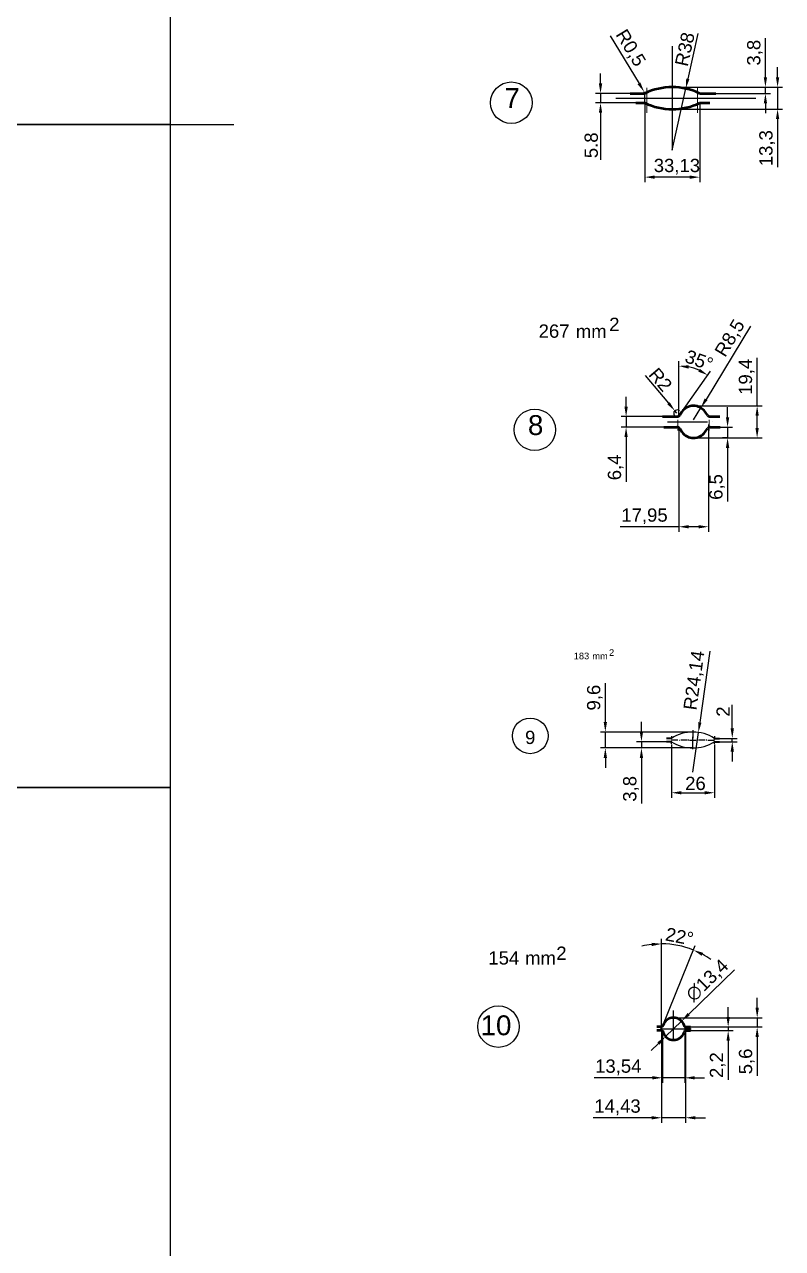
# Model space of a CAD drawing. Header units: millimetres. Extents: x 6647 to 33601, y -1887 to 8501.
# Drawn here: x 33034 to 33492, y 5423 to 6162 of the extents above; entities that cross this region are included whole.
import ezdxf

# ---------------------------------------------------------------- set-up
doc = ezdxf.new("R2010")
doc.units = ezdxf.units.MM
doc.linetypes.add('ACAD_ISO04W100', pattern=[30, 24, -3, 0, -3])
for name, color, linetype, lineweight in [('Main', 1, 'Continuous', 40), ('контурная', 7, 'Continuous', 50), ('осевые', 4, 'ACAD_ISO04W100', 25), ('размерные', 220, 'Continuous', 25), ('тонкая', 7, 'Continuous', 25), ('тонкий', 7, 'Continuous', 20)]:
    doc.layers.add(name, color=color, linetype=linetype, lineweight=lineweight)
doc.layers.add('осевая', color=4, linetype='Continuous')
doc.styles.add('s1v4', font='ARIAL.TTF', dxfattribs={"height": 4})
doc.styles.get("Standard").update_dxf_attribs({"font": 'ARIAL.TTF'})
doc.dimstyles.new('s2v4', dxfattribs={"dimtxt": 8, "dimasz": 6, "dimexe": 3, "dimexo": 0, "dimgap": 1.5, "dimtad": 1, "dimtxsty": 'Standard', "dimcen": 2.5, "dimadec": 0, "dimazin": 0, "dimtfac": 1, "dimtmove": 0, "dimatfit": 3, "dimfxl": 1, "dimarcsym": 0})
doc.dimstyles.new('s2v4$0', dxfattribs={"dimtxt": 8, "dimasz": 6, "dimexe": 3, "dimexo": 0, "dimgap": 1.5, "dimtad": 1, "dimtxsty": 'Standard', "dimcen": 2.5, "dimadec": 0, "dimazin": 0, "dimtfac": 1, "dimtmove": 0, "dimatfit": 3, "dimfxl": 1, "dimarcsym": 0})

# ---------------------------------------------------------------- blocks, each defined once
blk = doc.blocks.new('*D240')
at = {"layer": 'Defpoints', "color": 0, "transparency": 16777216}
for p in [(33408.72, 6114.24), (33441.85, 6114.24), (33408.72, 6069.42)]:
    blk.add_point(p, dxfattribs=at)
at = {"layer": 'тонкий', "color": 0, "lineweight": -2, "transparency": 16777216}
for p, q in [((33408.72, 6114.24), (33408.72, 6066.42)), ((33441.85, 6114.24), (33441.85, 6066.42)), ((33435.85, 6069.42), (33414.72, 6069.42))]:
    blk.add_line(p, q, dxfattribs=at)
at = {"layer": 'тонкий', "color": 0, "transparency": 16777216}
for points in [[(33414.72, 6070.42), (33414.72, 6068.42), (33408.72, 6069.42)], [(33435.85, 6070.42), (33435.85, 6068.42), (33441.85, 6069.42)]]:
    blk.add_solid(points, dxfattribs=at)
at = {"layer": 'тонкий', "color": 0, "transparency": 16777216, "insert": (33428.1, 6075.73), "char_height": 8, "attachment_point": 5}
blk.add_mtext('33,13', dxfattribs=at)
blk = doc.blocks.new('*D241')
at = {"layer": 'Defpoints', "color": 0, "transparency": 16777216}
for p in [(33381.99, 6119.94), (33399.93, 6119.94), (33403.38, 6114.24)]:
    blk.add_point(p, dxfattribs=at)
at = {"layer": 'тонкий', "color": 0, "lineweight": -2, "transparency": 16777216}
for p, q in [((33381.99, 6125.94), (33381.99, 6131.94)), ((33399.93, 6119.94), (33378.99, 6119.94)), ((33381.99, 6119.94), (33381.99, 6114.24)), ((33403.38, 6114.24), (33378.99, 6114.24)), ((33381.99, 6108.24), (33381.99, 6079.85))]:
    blk.add_line(p, q, dxfattribs=at)
at = {"layer": 'тонкий', "color": 0, "transparency": 16777216}
for points in [[(33380.99, 6125.94), (33382.99, 6125.94), (33381.99, 6119.94)], [(33380.99, 6108.24), (33382.99, 6108.24), (33381.99, 6114.24)]]:
    blk.add_solid(points, dxfattribs=at)
at = {"layer": 'тонкий', "color": 0, "transparency": 16777216, "insert": (33376.41, 6088.64), "char_height": 8, "attachment_point": 5, "rotation": 90}
blk.add_mtext('5.8', dxfattribs=at)
blk = doc.blocks.new('*D242')
at = {"layer": 'Defpoints', "color": 0, "transparency": 16777216}
for p in [(33408.35, 6120.87), (33408.61, 6120.44)]:
    blk.add_point(p, dxfattribs=at)
at = {"layer": 'тонкий', "color": 0, "lineweight": -2, "transparency": 16777216}
for p, q in [((33387.78, 6154.64), (33405.23, 6125.99)), ((33408.61, 6120.44), (33408.35, 6120.87))]:
    blk.add_line(p, q, dxfattribs=at)
blk.add_arc((33408.61, 6120.44), 0.5, 121.33768, 270, dxfattribs=at)
at = {"layer": 'тонкий', "color": 0, "transparency": 16777216}
blk.add_solid([(33406.08, 6126.51), (33404.37, 6125.47), (33408.35, 6120.87)], dxfattribs=at)
at = {"layer": 'тонкий', "color": 0, "transparency": 16777216, "insert": (33399.74, 6147.13), "char_height": 8, "attachment_point": 5, "rotation": 301.33768}
blk.add_mtext('R0,5', dxfattribs=at)
blk = doc.blocks.new('*D243')
at = {"layer": 'Defpoints', "color": 0, "transparency": 16777216}
for p in [(33425.29, 6123.74), (33481.53, 6123.74), (33451.52, 6119.94)]:
    blk.add_point(p, dxfattribs=at)
at = {"layer": 'тонкий', "color": 0, "lineweight": -2, "transparency": 16777216}
for p, q in [((33481.53, 6129.74), (33481.53, 6153.31)), ((33425.29, 6123.74), (33484.53, 6123.74)), ((33481.53, 6119.94), (33481.53, 6123.74)), ((33451.52, 6119.94), (33484.53, 6119.94)), ((33481.53, 6113.94), (33481.53, 6107.94))]:
    blk.add_line(p, q, dxfattribs=at)
at = {"layer": 'тонкий', "color": 0, "transparency": 16777216}
for points in [[(33480.53, 6129.74), (33482.53, 6129.74), (33481.53, 6123.74)], [(33480.53, 6113.94), (33482.53, 6113.94), (33481.53, 6119.94)]]:
    blk.add_solid(points, dxfattribs=at)
at = {"layer": 'тонкий', "color": 0, "transparency": 16777216, "insert": (33475.22, 6144.53), "char_height": 8, "attachment_point": 5, "rotation": 90}
blk.add_mtext('3,8', dxfattribs=at)
blk = doc.blocks.new('*D244')
at = {"layer": 'Defpoints', "color": 0, "transparency": 16777216}
for p in [(33460.67, 6123.74), (33425.29, 6110.44), (33488.86, 6110.44)]:
    blk.add_point(p, dxfattribs=at)
at = {"layer": 'тонкий', "color": 0, "lineweight": -2, "transparency": 16777216}
for p, q in [((33488.86, 6129.74), (33488.86, 6135.74)), ((33460.67, 6123.74), (33491.86, 6123.74)), ((33488.86, 6123.74), (33488.86, 6110.44)), ((33425.29, 6110.44), (33491.86, 6110.44)), ((33488.86, 6104.44), (33488.86, 6075.41))]:
    blk.add_line(p, q, dxfattribs=at)
at = {"layer": 'тонкий', "color": 0, "transparency": 16777216}
for points in [[(33487.86, 6129.74), (33489.86, 6129.74), (33488.86, 6123.74)], [(33487.86, 6104.44), (33489.86, 6104.44), (33488.86, 6110.44)]]:
    blk.add_solid(points, dxfattribs=at)
at = {"layer": 'тонкий', "color": 0, "transparency": 16777216, "insert": (33482.55, 6086.92), "char_height": 8, "attachment_point": 5, "rotation": 90}
blk.add_mtext('13,3', dxfattribs=at)
blk = doc.blocks.new('*D245')
at = {"layer": 'Defpoints', "color": 0, "transparency": 16777216}
for p in [(33433.41, 6122.86), (33425.29, 6085.74)]:
    blk.add_point(p, dxfattribs=at)
at = {"layer": 'тонкий', "color": 0, "lineweight": -2, "transparency": 16777216}
for p, q in [((33440.71, 6156.2), (33434.7, 6128.72)), ((33425.29, 6085.74), (33433.41, 6122.86))]:
    blk.add_line(p, q, dxfattribs=at)
at = {"layer": 'тонкий', "color": 0, "transparency": 16777216}
blk.add_solid([(33433.72, 6128.93), (33435.67, 6128.51), (33433.41, 6122.86)], dxfattribs=at)
at = {"layer": 'тонкий', "color": 0, "transparency": 16777216, "insert": (33432.89, 6146.59), "char_height": 8, "attachment_point": 5, "rotation": 77.6507}
blk.add_mtext('R38', dxfattribs=at)
blk = doc.blocks.new('*D246')
at = {"layer": 'Defpoints', "color": 0, "transparency": 16777216}
for p in [(33438.17, 5931.45), (33476.52, 5931.45), (33438.17, 5912.05)]:
    blk.add_point(p, dxfattribs=at)
at = {"layer": 'тонкий', "color": 0, "lineweight": -2, "transparency": 16777216}
for p, q in [((33476.52, 5931.45), (33476.52, 5960.44)), ((33438.17, 5931.45), (33479.52, 5931.45)), ((33476.52, 5918.05), (33476.52, 5925.45)), ((33438.17, 5912.05), (33479.52, 5912.05))]:
    blk.add_line(p, q, dxfattribs=at)
at = {"layer": 'тонкий', "color": 0, "transparency": 16777216}
for points in [[(33475.52, 5925.45), (33477.52, 5925.45), (33476.52, 5931.45)], [(33475.52, 5918.05), (33477.52, 5918.05), (33476.52, 5912.05)]]:
    blk.add_solid(points, dxfattribs=at)
at = {"layer": 'тонкий', "color": 0, "transparency": 16777216, "insert": (33470.21, 5948.94), "char_height": 8, "attachment_point": 5, "rotation": 90}
blk.add_mtext('19,4', dxfattribs=at)
blk = doc.blocks.new('*D132')
at = {"layer": 'Defpoints', "color": 0, "transparency": 16777216}
for p in [(33429.19, 5918.55), (33447.14, 5918.55), (33429.19, 5858.47)]:
    blk.add_point(p, dxfattribs=at)
at = {"layer": 'тонкий', "color": 0, "lineweight": -2, "transparency": 16777216}
for p, q in [((33429.19, 5918.55), (33429.19, 5855.47)), ((33447.14, 5918.55), (33447.14, 5855.47)), ((33429.19, 5858.47), (33393.89, 5858.47)), ((33441.14, 5858.47), (33435.19, 5858.47))]:
    blk.add_line(p, q, dxfattribs=at)
at = {"layer": 'тонкий', "color": 0, "transparency": 16777216}
for points in [[(33435.19, 5859.47), (33435.19, 5857.47), (33429.19, 5858.47)], [(33441.14, 5859.47), (33441.14, 5857.47), (33447.14, 5858.47)]]:
    blk.add_solid(points, dxfattribs=at)
at = {"layer": 'тонкий', "color": 0, "transparency": 16777216, "insert": (33408.54, 5864.78), "char_height": 8, "attachment_point": 5}
blk.add_mtext('17,95', dxfattribs=at)
blk = doc.blocks.new('*D247')
at = {"layer": 'Defpoints', "color": 0, "transparency": 16777216}
for p in [(33435.37, 5954.85), (33429.79, 5925.8), (33431.13, 5927.72), (33429.19, 5919.07), (33429.19, 5918.55)]:
    blk.add_point(p, dxfattribs=at)
at = {"layer": 'тонкий', "color": 0, "lineweight": -2, "transparency": 16777216}
for p, q in [((33429.19, 5924.95), (33429.19, 5958.48)), ((33431.13, 5927.72), (33448.43, 5952.41))]:
    blk.add_line(p, q, dxfattribs=at)
blk.add_arc((33429.19, 5924.95), 30.53, 66.27794, 78.72206, dxfattribs=at)
at = {"layer": 'тонкий', "color": 0, "transparency": 16777216}
for points in [[(33435.07, 5953.89), (33435.26, 5955.88), (33429.19, 5955.48)], [(33441.97, 5953.77), (33440.99, 5952.03), (33446.7, 5949.96)]]:
    blk.add_solid(points, dxfattribs=at)
at = {"layer": 'тонкий', "color": 0, "transparency": 16777216, "insert": (33441.53, 5958.89), "char_height": 8, "attachment_point": 5, "rotation": 340.03372}
blk.add_mtext('35°', dxfattribs=at)
blk = doc.blocks.new('*D248')
at = {"layer": 'Defpoints', "color": 0, "transparency": 16777216}
for p in [(33426.86, 5928.47), (33428.15, 5926.95)]:
    blk.add_point(p, dxfattribs=at)
at = {"layer": 'тонкий', "color": 0, "lineweight": -2, "transparency": 16777216}
for p, q in [((33408.88, 5949.7), (33422.98, 5933.05)), ((33428.15, 5926.95), (33426.86, 5928.47))]:
    blk.add_line(p, q, dxfattribs=at)
blk.add_arc((33428.15, 5926.95), 2, 44.31699, 270, dxfattribs=at)
at = {"layer": 'тонкий', "color": 0, "transparency": 16777216}
blk.add_solid([(33423.74, 5933.7), (33422.22, 5932.41), (33426.86, 5928.47)], dxfattribs=at)
at = {"layer": 'тонкий', "color": 0, "transparency": 16777216, "insert": (33418.2, 5947.23), "char_height": 8, "attachment_point": 5, "rotation": 310.26066}
blk.add_mtext('R2', dxfattribs=at)
blk = doc.blocks.new('*D249')
at = {"layer": 'Defpoints', "color": 0, "transparency": 16777216}
for p in [(33442.57, 5930.22), (33438.17, 5922.95)]:
    blk.add_point(p, dxfattribs=at)
at = {"layer": 'тонкий', "color": 0, "lineweight": -2, "transparency": 16777216}
for p, q in [((33472.45, 5979.6), (33445.67, 5935.35)), ((33438.17, 5922.95), (33442.57, 5930.22))]:
    blk.add_line(p, q, dxfattribs=at)
at = {"layer": 'тонкий', "color": 0, "transparency": 16777216}
blk.add_solid([(33444.82, 5935.87), (33446.53, 5934.83), (33442.57, 5930.22)], dxfattribs=at)
at = {"layer": 'тонкий', "color": 0, "transparency": 16777216, "insert": (33460.51, 5972.05), "char_height": 8, "attachment_point": 5, "rotation": 58.82083}
blk.add_mtext('R8,5', dxfattribs=at)
blk = doc.blocks.new('*D250')
at = {"layer": 'Defpoints', "color": 0, "transparency": 16777216}
for p in [(33449.03, 5918.55), (33458.69, 5912.05), (33458.99, 5912.05)]:
    blk.add_point(p, dxfattribs=at)
at = {"layer": 'тонкий', "color": 0, "lineweight": -2, "transparency": 16777216}
for p, q in [((33458.69, 5924.55), (33458.69, 5930.55)), ((33449.03, 5918.55), (33461.69, 5918.55)), ((33458.69, 5918.55), (33458.69, 5912.05)), ((33458.99, 5912.05), (33455.69, 5912.05)), ((33458.69, 5906.05), (33458.69, 5873.63))]:
    blk.add_line(p, q, dxfattribs=at)
at = {"layer": 'тонкий', "color": 0, "transparency": 16777216}
for points in [[(33457.69, 5924.55), (33459.69, 5924.55), (33458.69, 5918.55)], [(33457.69, 5906.05), (33459.69, 5906.05), (33458.69, 5912.05)]]:
    blk.add_solid(points, dxfattribs=at)
at = {"layer": 'тонкий', "color": 0, "transparency": 16777216, "insert": (33452.38, 5882.47), "char_height": 8, "attachment_point": 5, "rotation": 90}
blk.add_mtext('6,5', dxfattribs=at)
blk = doc.blocks.new('*D251')
at = {"layer": 'Defpoints', "color": 0, "transparency": 16777216}
for p in [(33425.88, 5924.95), (33397.43, 5918.55), (33425.88, 5918.55)]:
    blk.add_point(p, dxfattribs=at)
at = {"layer": 'тонкий', "color": 0, "lineweight": -2, "transparency": 16777216}
for p, q in [((33397.43, 5930.95), (33397.43, 5936.95)), ((33425.88, 5924.95), (33394.43, 5924.95)), ((33397.43, 5924.95), (33397.43, 5918.55)), ((33425.88, 5918.55), (33394.43, 5918.55)), ((33397.43, 5912.55), (33397.43, 5885.5))]:
    blk.add_line(p, q, dxfattribs=at)
at = {"layer": 'тонкий', "color": 0, "transparency": 16777216}
for points in [[(33396.43, 5930.95), (33398.43, 5930.95), (33397.43, 5924.95)], [(33396.43, 5912.55), (33398.43, 5912.55), (33397.43, 5918.55)]]:
    blk.add_solid(points, dxfattribs=at)
at = {"layer": 'тонкий', "color": 0, "transparency": 16777216, "insert": (33391.12, 5894.29), "char_height": 8, "attachment_point": 5, "rotation": 90}
blk.add_mtext('6,4', dxfattribs=at)
blk = doc.blocks.new('*D133')
at = {"layer": 'Defpoints', "color": 0, "transparency": 16777216}
for p in [(33424.78, 5727.17), (33450.78, 5727.17), (33450.78, 5697.96)]:
    blk.add_point(p, dxfattribs=at)
at = {"layer": 'тонкий', "color": 0, "lineweight": -2, "transparency": 16777216}
for p, q in [((33424.78, 5727.17), (33424.78, 5694.96)), ((33450.78, 5727.17), (33450.78, 5694.96)), ((33430.78, 5697.96), (33444.78, 5697.96))]:
    blk.add_line(p, q, dxfattribs=at)
at = {"layer": 'тонкий', "color": 0, "transparency": 16777216}
for points in [[(33430.78, 5698.96), (33430.78, 5696.96), (33424.78, 5697.96)], [(33444.78, 5698.96), (33444.78, 5696.96), (33450.78, 5697.96)]]:
    blk.add_solid(points, dxfattribs=at)
at = {"layer": 'тонкий', "color": 0, "transparency": 16777216, "insert": (33439.28, 5703.55), "char_height": 8, "attachment_point": 5}
blk.add_mtext('26', dxfattribs=at)
blk = doc.blocks.new('*D252')
at = {"layer": 'Defpoints', "color": 0, "transparency": 16777216}
for p in [(33406.68, 5724.97), (33421.79, 5728.77), (33437.78, 5724.97)]:
    blk.add_point(p, dxfattribs=at)
at = {"layer": 'тонкий', "color": 0, "lineweight": -2, "transparency": 16777216}
for p, q in [((33406.68, 5734.77), (33406.68, 5740.77)), ((33421.79, 5728.77), (33403.68, 5728.77)), ((33437.78, 5724.97), (33403.68, 5724.97)), ((33406.68, 5728.77), (33406.68, 5724.97)), ((33406.68, 5718.97), (33406.68, 5691.53))]:
    blk.add_line(p, q, dxfattribs=at)
at = {"layer": 'тонкий', "color": 0, "transparency": 16777216}
for points in [[(33405.68, 5734.77), (33407.68, 5734.77), (33406.68, 5728.77)], [(33405.68, 5718.97), (33407.68, 5718.97), (33406.68, 5724.97)]]:
    blk.add_solid(points, dxfattribs=at)
at = {"layer": 'тонкий', "color": 0, "transparency": 16777216, "insert": (33400.37, 5700.31), "char_height": 8, "attachment_point": 5, "rotation": 90}
blk.add_mtext('3,8', dxfattribs=at)
blk = doc.blocks.new('*D253')
at = {"layer": 'Defpoints', "color": 0, "transparency": 16777216}
for p in [(33441.09, 5734.34), (33437.78, 5710.43)]:
    blk.add_point(p, dxfattribs=at)
at = {"layer": 'размерные', "color": 0, "lineweight": -2, "transparency": 16777216}
for p, q in [((33447.89, 5783.49), (33441.91, 5740.28)), ((33437.78, 5710.43), (33441.09, 5734.34))]:
    blk.add_line(p, q, dxfattribs=at)
at = {"layer": 'размерные', "color": 0, "transparency": 16777216}
blk.add_solid([(33440.92, 5740.42), (33442.9, 5740.15), (33441.09, 5734.34)], dxfattribs=at)
at = {"layer": 'размерные', "color": 0, "transparency": 16777216, "insert": (33439.07, 5765.72), "char_height": 8, "attachment_point": 5, "rotation": 82.119}
blk.add_mtext('R24,14', dxfattribs=at)
blk = doc.blocks.new('*D254')
at = {"layer": 'Defpoints', "color": 0, "transparency": 16777216}
for p in [(33453.77, 5730.77), (33453.77, 5728.77), (33461.53, 5730.77)]:
    blk.add_point(p, dxfattribs=at)
at = {"layer": 'размерные', "color": 0, "lineweight": -2, "transparency": 16777216}
for p, q in [((33461.53, 5736.77), (33461.53, 5751.07)), ((33453.77, 5730.77), (33464.53, 5730.77)), ((33453.77, 5728.77), (33464.53, 5728.77)), ((33461.53, 5728.77), (33461.53, 5730.77)), ((33461.53, 5722.77), (33461.53, 5716.77))]:
    blk.add_line(p, q, dxfattribs=at)
at = {"layer": 'размерные', "color": 0, "transparency": 16777216}
for points in [[(33460.53, 5736.77), (33462.53, 5736.77), (33461.53, 5730.77)], [(33460.53, 5722.77), (33462.53, 5722.77), (33461.53, 5728.77)]]:
    blk.add_solid(points, dxfattribs=at)
at = {"layer": 'размерные', "color": 0, "transparency": 16777216, "insert": (33456.01, 5746.92), "char_height": 8, "attachment_point": 5, "rotation": 90}
blk.add_mtext('2', dxfattribs=at)
blk = doc.blocks.new('*D255')
at = {"layer": 'Defpoints', "color": 0, "transparency": 16777216}
for p in [(33384.89, 5734.57), (33437.78, 5734.57), (33437.78, 5724.97)]:
    blk.add_point(p, dxfattribs=at)
at = {"layer": 'размерные', "color": 0, "lineweight": -2, "transparency": 16777216}
for p, q in [((33384.89, 5740.57), (33384.89, 5764.13)), ((33437.78, 5734.57), (33381.89, 5734.57)), ((33384.89, 5724.97), (33384.89, 5734.57)), ((33437.78, 5724.97), (33381.89, 5724.97)), ((33384.89, 5718.97), (33384.89, 5712.97))]:
    blk.add_line(p, q, dxfattribs=at)
at = {"layer": 'размерные', "color": 0, "transparency": 16777216}
for points in [[(33383.89, 5740.57), (33385.89, 5740.57), (33384.89, 5734.57)], [(33383.89, 5718.97), (33385.89, 5718.97), (33384.89, 5724.97)]]:
    blk.add_solid(points, dxfattribs=at)
at = {"layer": 'размерные', "color": 0, "transparency": 16777216, "insert": (33378.58, 5755.35), "char_height": 8, "attachment_point": 5, "rotation": 90}
blk.add_mtext('9,6', dxfattribs=at)
blk = doc.blocks.new('*D134')
at = {"layer": 'Defpoints', "color": 0, "transparency": 16777216}
for p in [(33426.08, 5562.22), (33436.22, 5556.62), (33476.56, 5556.62)]:
    blk.add_point(p, dxfattribs=at)
at = {"layer": 'тонкий', "color": 0, "lineweight": -2, "transparency": 16777216}
for p, q in [((33476.56, 5568.22), (33476.56, 5574.22)), ((33426.08, 5562.22), (33479.56, 5562.22)), ((33476.56, 5562.22), (33476.56, 5556.62)), ((33436.22, 5556.62), (33479.56, 5556.62)), ((33476.56, 5550.62), (33476.56, 5527.06))]:
    blk.add_line(p, q, dxfattribs=at)
at = {"layer": 'тонкий', "color": 0, "transparency": 16777216}
for points in [[(33475.56, 5568.22), (33477.56, 5568.22), (33476.56, 5562.22)], [(33475.56, 5550.62), (33477.56, 5550.62), (33476.56, 5556.62)]]:
    blk.add_solid(points, dxfattribs=at)
at = {"layer": 'тонкий', "color": 0, "transparency": 16777216, "insert": (33470.25, 5535.84), "char_height": 8, "attachment_point": 5, "rotation": 90}
blk.add_mtext('5,6', dxfattribs=at)
blk = doc.blocks.new('*D256')
at = {"layer": 'Defpoints', "color": 0, "transparency": 16777216}
for p in [(33436.22, 5556.62), (33436.22, 5554.42), (33459.04, 5554.42)]:
    blk.add_point(p, dxfattribs=at)
at = {"layer": 'тонкий', "color": 0, "lineweight": -2, "transparency": 16777216}
for p, q in [((33459.04, 5562.62), (33459.04, 5568.62)), ((33436.22, 5556.62), (33462.04, 5556.62)), ((33436.22, 5554.42), (33462.04, 5554.42)), ((33459.04, 5556.62), (33459.04, 5554.42)), ((33459.04, 5548.42), (33459.04, 5524.8))]:
    blk.add_line(p, q, dxfattribs=at)
at = {"layer": 'тонкий', "color": 0, "transparency": 16777216}
for points in [[(33458.04, 5562.62), (33460.04, 5562.62), (33459.04, 5556.62)], [(33458.04, 5548.42), (33460.04, 5548.42), (33459.04, 5554.42)]]:
    blk.add_solid(points, dxfattribs=at)
at = {"layer": 'тонкий', "color": 0, "transparency": 16777216, "insert": (33452.73, 5533.61), "char_height": 8, "attachment_point": 5, "rotation": 90}
blk.add_mtext('2,2', dxfattribs=at)
blk = doc.blocks.new('*D193')
at = {"layer": 'Defpoints', "color": 0, "transparency": 16777216}
for p in [(33419.31, 5554.42), (33432.85, 5554.42), (33419.31, 5525.96)]:
    blk.add_point(p, dxfattribs=at)
at = {"layer": 'тонкий', "color": 0, "lineweight": -2, "transparency": 16777216}
for p, q in [((33419.31, 5554.42), (33419.31, 5522.96)), ((33432.85, 5554.42), (33432.85, 5522.96)), ((33413.31, 5525.96), (33378.1, 5525.96)), ((33432.85, 5525.96), (33419.31, 5525.96)), ((33438.85, 5525.96), (33444.85, 5525.96))]:
    blk.add_line(p, q, dxfattribs=at)
at = {"layer": 'тонкий', "color": 0, "transparency": 16777216}
for points in [[(33413.31, 5526.96), (33413.31, 5524.96), (33419.31, 5525.96)], [(33438.85, 5526.96), (33438.85, 5524.96), (33432.85, 5525.96)]]:
    blk.add_solid(points, dxfattribs=at)
at = {"layer": 'тонкий', "color": 0, "transparency": 16777216, "insert": (33392.71, 5532.26), "char_height": 8, "attachment_point": 5}
blk.add_mtext('13,54', dxfattribs=at)
blk = doc.blocks.new('*D194')
at = {"layer": 'Defpoints', "color": 0, "transparency": 16777216}
for p in [(33418.87, 5555.52), (33433.3, 5555.52), (33418.87, 5501.84)]:
    blk.add_point(p, dxfattribs=at)
at = {"layer": 'тонкий', "color": 0, "lineweight": -2, "transparency": 16777216}
for p, q in [((33418.87, 5555.52), (33418.87, 5498.84)), ((33433.3, 5555.52), (33433.3, 5498.84)), ((33412.87, 5501.84), (33377.62, 5501.84)), ((33433.3, 5501.84), (33418.87, 5501.84)), ((33439.3, 5501.84), (33445.3, 5501.84))]:
    blk.add_line(p, q, dxfattribs=at)
at = {"layer": 'тонкий', "color": 0, "transparency": 16777216}
for points in [[(33412.87, 5502.84), (33412.87, 5500.84), (33418.87, 5501.84)], [(33439.3, 5502.84), (33439.3, 5500.84), (33433.3, 5501.84)]]:
    blk.add_solid(points, dxfattribs=at)
at = {"layer": 'тонкий', "color": 0, "transparency": 16777216, "insert": (33392.25, 5508.14), "char_height": 8, "attachment_point": 5}
blk.add_mtext('14,43', dxfattribs=at)
blk = doc.blocks.new('*D195')
at = {"layer": 'Defpoints', "color": 0, "transparency": 16777216}
for p in [(33430.9, 5560.18), (33421.27, 5550.86)]:
    blk.add_point(p, dxfattribs=at)
at = {"layer": 'тонкий', "color": 0, "lineweight": -2, "transparency": 16777216}
for p, q in [((33462.85, 5591.08), (33435.21, 5564.35)), ((33421.27, 5550.86), (33430.9, 5560.18)), ((33416.95, 5546.69), (33412.64, 5542.52))]:
    blk.add_line(p, q, dxfattribs=at)
at = {"layer": 'тонкий', "color": 0, "transparency": 16777216}
for points in [[(33434.52, 5565.07), (33435.91, 5563.63), (33430.9, 5560.18)], [(33416.26, 5547.41), (33417.65, 5545.97), (33421.27, 5550.86)]]:
    blk.add_solid(points, dxfattribs=at)
at = {"layer": 'тонкий', "color": 0, "transparency": 16777216, "insert": (33446.71, 5584.43), "char_height": 8, "attachment_point": 5, "rotation": 44.04564}
blk.add_mtext('∅13,4', dxfattribs=at)
blk = doc.blocks.new('*D196')
at = {"layer": 'Defpoints', "color": 0, "transparency": 16777216}
for p in [(33431.84, 5605.1), (33418.87, 5559.3), (33418.87, 5555.52), (33418.87, 5555.52), (33419.24, 5556.45)]:
    blk.add_point(p, dxfattribs=at)
at = {"layer": 'тонкий', "color": 0, "lineweight": -2, "transparency": 16777216}
for p, q in [((33418.87, 5559.3), (33418.87, 5609.77)), ((33419.24, 5556.45), (33439.19, 5605.82))]:
    blk.add_line(p, q, dxfattribs=at)
for start, end in [(96.71096, 103.42193), (68, 90), (54.57807, 61.28904)]:
    blk.add_arc((33418.87, 5555.52), 51.26, start, end, dxfattribs=at)
at = {"layer": 'тонкий', "color": 0, "transparency": 16777216}
for points in [[(33412.82, 5607.42), (33412.94, 5605.42), (33418.87, 5606.77)], [(33443.06, 5599.57), (33443.92, 5601.37), (33438.07, 5603.04)]]:
    blk.add_solid(points, dxfattribs=at)
at = {"layer": 'тонкий', "color": 0, "transparency": 16777216, "insert": (33429.7, 5611.25), "char_height": 8, "attachment_point": 5, "rotation": 349}
blk.add_mtext('22°', dxfattribs=at)

msp = doc.modelspace()

# ---------------------------------------------------------------- linework, layer by layer
at = {"color": 3, "linetype": 'ByBlock'}
for p, q in [((33437.769, 5735.8062), (33437.769, 5731.8531)), ((33437.769, 5735.6062), (33437.769, 5731.6531)), ((33437.769, 5727.7912), (33437.769, 5731.7444)), ((33437.7815, 5735.3557), (33437.7815, 5731.4026)), ((33428.6983, 5729.7678), (33424.7452, 5729.7678)), ((33429.3825, 5729.7678), (33429.7552, 5729.7678)), ((33434.4083, 5729.7678), (33430.4552, 5729.7678)), ((33435.2868, 5729.7678), (33434.914, 5729.7678)), ((33435.7925, 5729.7678), (33439.7456, 5729.7678)), ((33437.769, 5731.5101), (33437.769, 5731.1374)), ((33437.769, 5731.3101), (33437.769, 5730.9374)), ((33437.7815, 5724.1799), (33437.7815, 5728.1331)), ((33440.2513, 5729.7678), (33440.624, 5729.7678)), ((33445.0829, 5729.7678), (33441.1297, 5729.7678)), ((33446.1556, 5729.7678), (33445.7828, 5729.7678)), ((33446.8398, 5729.7678), (33450.7929, 5729.7678))]:
    msp.add_line(p, q, dxfattribs=at)
at = {"color": 2}
for points in [[(32087.9041, 6101.1184), (32087.9041, 6501.1184), (33122.1703, 6501.1184), (33122.1703, 6101.1184), (32087.9041, 6101.1184), (32087.9041, 6501.1184)], [(32087.9041, 5701.1184), (32087.9041, 6101.1184), (33122.1703, 6101.1184), (33122.1703, 5701.1184), (32087.9041, 5701.1184), (32087.9041, 6101.1184)], [(32126.4164, 6101.1184), (33160.6826, 6101.1184)], [(32126.4164, 6101.1184), (33160.6826, 6101.1184)], [(32126.4164, 6101.1184), (33160.6826, 6101.1184)], [(32126.4164, 6101.1184), (33160.6826, 6101.1184)], [(32126.4164, 6101.1184), (33160.6826, 6101.1184)], [(32126.4165, 6101.1184), (33160.6826, 6101.1184)], [(32126.4165, 6101.1184), (33160.6826, 6101.1184)], [(32126.4165, 6101.1184), (33160.6826, 6101.1184)], [(32087.9041, 5301.1184), (32087.9041, 5701.1184), (33122.1703, 5701.1184), (33122.1703, 5301.1184), (32087.9041, 5301.1184), (32087.9041, 5701.1184)]]:
    msp.add_lwpolyline(points, dxfattribs=at)
msp.add_circle((33339.5523, 5732.2802), 10.7536)
at = {"layer": 'Main'}
for p, q in [((33425.0882, 5730.7673), (33421.7892, 5730.7673)), ((33425.0882, 5728.7683), (33421.7892, 5728.7683)), ((33450.4748, 5730.7673), (33453.7738, 5730.7673)), ((33450.4748, 5728.7683), (33453.7738, 5728.7683))]:
    msp.add_line(p, q, dxfattribs=at)
at = {"layer": 'контурная'}
for p, q in [((33399.9278, 6119.9386), (33408.6069, 6119.9386)), ((33441.9631, 6119.9386), (33451.5194, 6119.9386)), ((33403.3797, 6114.2386), (33408.7212, 6114.2386)), ((33441.8488, 6114.2386), (33447.9862, 6114.2386)), ((33419.4774, 5924.9471), (33428.1518, 5924.9471)), ((33429.7901, 5925.7999), (33431.1328, 5927.7174)), ((33446.5458, 5925.7999), (33445.2031, 5927.7174)), ((33448.1841, 5924.9471), (33454.0464, 5924.9471)), ((33420.1212, 5918.5471), (33428.1518, 5918.5471)), ((33431.1328, 5915.7767), (33429.7901, 5917.6942)), ((33445.2031, 5915.7767), (33446.5458, 5917.6942)), ((33448.1841, 5918.5471), (33454.2703, 5918.5471)), ((33419.2048, 5556.6174), (33415.9417, 5556.6174)), ((33419.3117, 5556.6174), (33415.9417, 5556.6174)), ((33419.2048, 5554.4174), (33415.9417, 5554.4174)), ((33419.3117, 5554.4174), (33415.9417, 5554.4174)), ((33419.3117, 5556.6174), (33419.7449, 5557.6898)), ((33419.3117, 5554.4174), (33419.7449, 5553.345)), ((33432.8543, 5556.6174), (33432.421, 5557.6898)), ((33432.8543, 5554.4174), (33432.421, 5553.345)), ((33432.8543, 5556.6174), (33436.2243, 5556.6174)), ((33432.8543, 5554.4174), (33436.2243, 5554.4174)), ((33432.9611, 5556.6174), (33436.2243, 5556.6174)), ((33432.9611, 5556.6174), (33436.2243, 5556.6174)), ((33432.9611, 5554.4174), (33436.2243, 5554.4174)), ((33432.9611, 5554.4174), (33436.2243, 5554.4174))]:
    msp.add_line(p, q, dxfattribs=at)
for centre, radius, start, end in [((33425.285, 6085.7386), 38, 64.3293043, 115.6706957), ((33408.6069, 6120.4386), 0.5, 270, 295.6706957), ((33441.9631, 6120.4386), 0.5, 244.3293043, 270), ((33441.9631, 6120.4386), 0.5, 244.3293043, 270), ((33425.285, 6148.4386), 38, 244.1580672, 295.8419328), ((33438.168, 5922.9471), 8.5, 34.1399803, 145.8600197), ((33428.1518, 5926.9471), 2, 270, 325), ((33448.1841, 5926.9471), 2, 215, 270), ((33428.1518, 5916.5471), 2, 35, 90), ((33448.1841, 5916.5471), 2, 90, 145), ((33438.168, 5920.5471), 8.5, 214.1399803, 325.8600197), ((33426.083, 5555.5174), 6.7, 90, 161.0805636), ((33426.083, 5555.5174), 6.7, 18.9194364, 90), ((33426.083, 5555.5174), 6.7, 198.9194364, 270), ((33426.083, 5555.5174), 6.7, 270, 341.0805636)]:
    msp.add_arc(centre, radius, start, end, dxfattribs=at)
at = {"layer": 'осевая'}
for p, q in [((33425.285, 6148.4386), (33425.285, 6085.7386)), ((33391.2487, 6117.0886), (33475.7629, 6117.0886)), ((33426.083, 5548.8174), (33426.083, 5566.4634)), ((33417.9594, 5555.5174), (33436.7036, 5555.5174))]:
    msp.add_line(p, q, dxfattribs=at)
at = {"layer": 'осевые'}
msp.add_line((33422.5095, 5921.7471), (33451.5769, 5921.7471), dxfattribs=at)
at = {"layer": 'размерные'}
for p, q in [((33408.6069, 6119.9386), (33408.6069, 6114.2386)), ((33424.7767, 5732.1178), (33424.7767, 5730.7673)), ((33450.7813, 5732.1178), (33450.7813, 5730.7673)), ((33424.7767, 5727.4178), (33424.7767, 5728.7683)), ((33450.7813, 5727.4178), (33450.7813, 5728.7683))]:
    msp.add_line(p, q, dxfattribs=at)
at = {"layer": 'тонкая'}
for p, q in [((33418.8672, 5555.5174), (33418.8672, 5559.2989)), ((33418.8672, 5555.5174), (33419.2434, 5556.4484)), ((33418.8672, 5555.5174), (33419.2434, 5554.5864)), ((33433.2987, 5555.5174), (33432.9226, 5556.4484)), ((33433.2987, 5555.5174), (33432.9226, 5554.5864))]:
    msp.add_line(p, q, dxfattribs=at)
for centre in [(33328.144, 6114.3258), (33342.3192, 5916.9653), (33320.3566, 5556.8376)]:
    msp.add_circle(centre, 12.5323, dxfattribs=at)
for centre, start, end in [((33437.779, 5710.4289), 57.409259, 122.590741), ((33437.779, 5749.1067), 237.409259, 302.590741)]:
    msp.add_arc(centre, 24.1394, start, end, dxfattribs=at)
at = {"layer": 'тонкий'}
for p, q in [((33409.985, 6108.1507), (33409.985, 6123.2599)), ((33440.585, 6108.1507), (33440.585, 6123.2599)), ((33428.668, 5922.9471), (33428.668, 5916.5418)), ((33429.193, 5918.5471), (33429.193, 5919.0733)), ((33447.143, 5918.5471), (33447.143, 5920.2166)), ((33447.668, 5922.9471), (33447.668, 5916.5418))]:
    msp.add_line(p, q, dxfattribs=at)

# ---------------------------------------------------------------- texts
at = {"insert": (33339.5503, 5731.3033), "char_height": 8, "attachment_point": 5}
msp.add_mtext('9', dxfattribs=at)
at = {"layer": 'тонкая', "style": 's1v4'}
for s, height, p in [('2', 8, (33387.2141, 5976.6108)), ('267', 8, (33344.6193, 5972.5229)), ('mm', 8, (33367.0742, 5972.3217)), ('2', 4, (33387.1249, 5780.5501)), ('183', 4, (33365.8275, 5778.5062)), ('mm', 4, (33377.0549, 5778.4056)), ('154', 8, (33314.2924, 5594.3058)), ('mm', 8, (33336.4496, 5594.2052)), ('2', 8, (33355.2844, 5597.1165))]:
    msp.add_text(s, height=height, dxfattribs=at).set_placement(p)
at = {"layer": 'тонкий', "style": 's1v4'}
for s, p in [('7', (33323.9809, 6111.1753)), ('8', (33338.1561, 5913.8149)), ('10', (33309.5599, 5551.6285))]:
    msp.add_text(s, height=12, dxfattribs=at).set_placement(p)

# ---------------------------------------------------------------- dimensions: what is measured, and where the dimension line sits
at = {"layer": 'размерные'}
dim = msp.add_radius_dim(center=(33437.779, 5710.4289), mpoint=(33441.0889, 5734.3403), dimstyle='s2v4', dxfattribs=at)
dim.commit()
dim.dimension.update_dxf_attribs({"geometry": '*D253', "text_midpoint": (33439.0654, 5765.7239)})
for base, p1, p2, picture, middle in [((33384.8878, 5734.5683), (33437.779, 5724.9673), (33437.7815, 5734.5683), '*D255', (33378.5802, 5755.348)), ((33461.5265, 5730.7673), (33453.7738, 5728.7683), (33453.7738, 5730.7673), '*D254', (33456.0102, 5746.9167))]:
    dim = msp.add_linear_dim(base=base, p1=p1, p2=p2, angle=90, dimstyle='s2v4$0', dxfattribs=at)
    dim.commit()
    dim.dimension.update_dxf_attribs({"geometry": picture, "text_midpoint": middle})
at = {"layer": 'тонкий'}
for center, mpoint, picture, middle in [((33408.6069, 6120.4386), (33408.3468, 6120.8656), '*D242', (33394.3545, 6143.8449)), ((33438.168, 5922.9471), (33442.5685, 5930.2193), '*D249', (33465.9057, 5968.7852))]:
    dim = msp.add_radius_dim(center=center, mpoint=mpoint, dimstyle='s2v4', dxfattribs=at)
    dim.commit()
    dim.dimension.update_dxf_attribs({"geometry": picture, "text_midpoint": middle, "dimtype": 164})
for center, mpoint, picture, middle in [((33425.285, 6085.7386), (33433.4121, 6122.8593), '*D245', (33432.8873, 6146.5867)), ((33428.1518, 5926.9471), (33426.8593, 5928.4733), '*D248', (33418.2022, 5947.2314))]:
    dim = msp.add_radius_dim(center=center, mpoint=mpoint, dimstyle='s2v4', dxfattribs=at)
    dim.commit()
    dim.dimension.update_dxf_attribs({"geometry": picture, "text_midpoint": middle})
for base, p1, p2, picture, middle in [((33481.5282, 6123.7386), (33451.5194, 6119.9386), (33425.285, 6123.7386), '*D243', (33481.5282, 6144.5264)), ((33488.8562, 6110.4386), (33460.6679, 6123.7386), (33425.285, 6110.4386), '*D244', (33488.8562, 6086.9249)), ((33476.5197, 5931.4471), (33438.168, 5912.0471), (33438.168, 5931.4471), '*D246', (33476.5197, 5948.9443)), ((33397.4277, 5918.5471), (33425.8802, 5924.9471), (33425.8802, 5918.5471), '*D251', (33397.4277, 5894.2896)), ((33458.6868, 5912.0471), (33449.0336, 5918.5471), (33458.9928, 5912.0471), '*D250', (33458.6868, 5882.4674)), ((33406.6759, 5724.9673), (33421.7892, 5728.7683), (33437.779, 5724.9673), '*D252', (33406.6759, 5700.3149)), ((33476.5559, 5556.6174), (33426.083, 5562.2174), (33436.2243, 5556.6174), '*D134', (33476.5559, 5535.8377))]:
    dim = msp.add_linear_dim(base=base, p1=p1, p2=p2, angle=90, dimstyle='s2v4', dxfattribs=at)
    dim.commit()
    dim.dimension.update_dxf_attribs({"geometry": picture, "text_midpoint": middle, "dimtype": 160})
dim = msp.add_linear_dim(base=(33381.991, 6119.9386), p1=(33403.3797, 6114.2386), p2=(33399.9278, 6119.9386), angle=90, text='5.8', dimstyle='s2v4', dxfattribs=at)
dim.commit()
dim.dimension.update_dxf_attribs({"geometry": '*D241', "text_midpoint": (33381.991, 6088.6435), "dimtype": 160})
for base, p1, p2, picture, middle in [((33408.7212, 6069.4235), (33441.8488, 6114.2386), (33408.7212, 6114.2386), '*D240', (33428.0957, 6069.4235)), ((33429.193, 5858.4694), (33447.143, 5918.5471), (33429.193, 5918.5471), '*D132', (33408.5415, 5858.4694)), ((33450.7813, 5697.9623), (33424.7767, 5727.1678), (33450.7813, 5727.1678), '*D133', (33439.2779, 5697.9623))]:
    dim = msp.add_linear_dim(base=base, p1=p1, p2=p2, dimstyle='s2v4', dxfattribs=at)
    dim.commit()
    dim.dimension.update_dxf_attribs({"geometry": picture, "text_midpoint": middle, "dimtype": 160})
dim = msp.add_angular_dim_2l(base=(33435.3669, 5954.8476), line1=((33429.7901, 5925.7999), (33431.1328, 5927.7174)), line2=((33429.193, 5918.5471), (33429.193, 5919.0733)), dimstyle='s2v4', dxfattribs=at)
dim.commit()
dim.dimension.update_dxf_attribs({"geometry": '*D247', "text_midpoint": (33439.6184, 5953.6433), "dimtype": 162})
dim = msp.add_angular_dim_2l(base=(33431.8448, 5605.1024), line1=((33418.8672, 5555.5174), (33418.8672, 5559.2989)), line2=((33418.8672, 5555.5174), (33419.2434, 5556.4484)), dimstyle='s2v4', dxfattribs=at)
dim.commit()
dim.dimension.update_dxf_attribs({"geometry": '*D196', "text_midpoint": (33429.6998, 5611.2458)})
dim = msp.add_diameter_dim_2p(p1=(33421.2671, 5550.8594), p2=(33430.8989, 5560.1755), dimstyle='s2v4', dxfattribs=at)
dim.commit()
dim.dimension.update_dxf_attribs({"geometry": '*D195', "text_midpoint": (33446.7108, 5584.4269)})
dim = msp.add_linear_dim(base=(33459.0364, 5554.4174), p1=(33436.2243, 5556.6174), p2=(33436.2243, 5554.4174), angle=90, dimstyle='s2v4', dxfattribs=at)
dim.commit()
dim.dimension.update_dxf_attribs({"geometry": '*D256', "text_midpoint": (33452.7287, 5533.6077)})
for base, p1, p2, picture, middle in [((33418.8672, 5501.8373), (33433.2987, 5555.5174), (33418.8672, 5555.5174), '*D194', (33392.2458, 5508.145)), ((33419.3117, 5525.957), (33432.8543, 5554.4174), (33419.3117, 5554.4174), '*D193', (33392.7066, 5532.2647))]:
    dim = msp.add_linear_dim(base=base, p1=p1, p2=p2, dimstyle='s2v4', dxfattribs=at)
    dim.commit()
    dim.dimension.update_dxf_attribs({"geometry": picture, "text_midpoint": middle})

doc.saveas('drawing.dxf')
